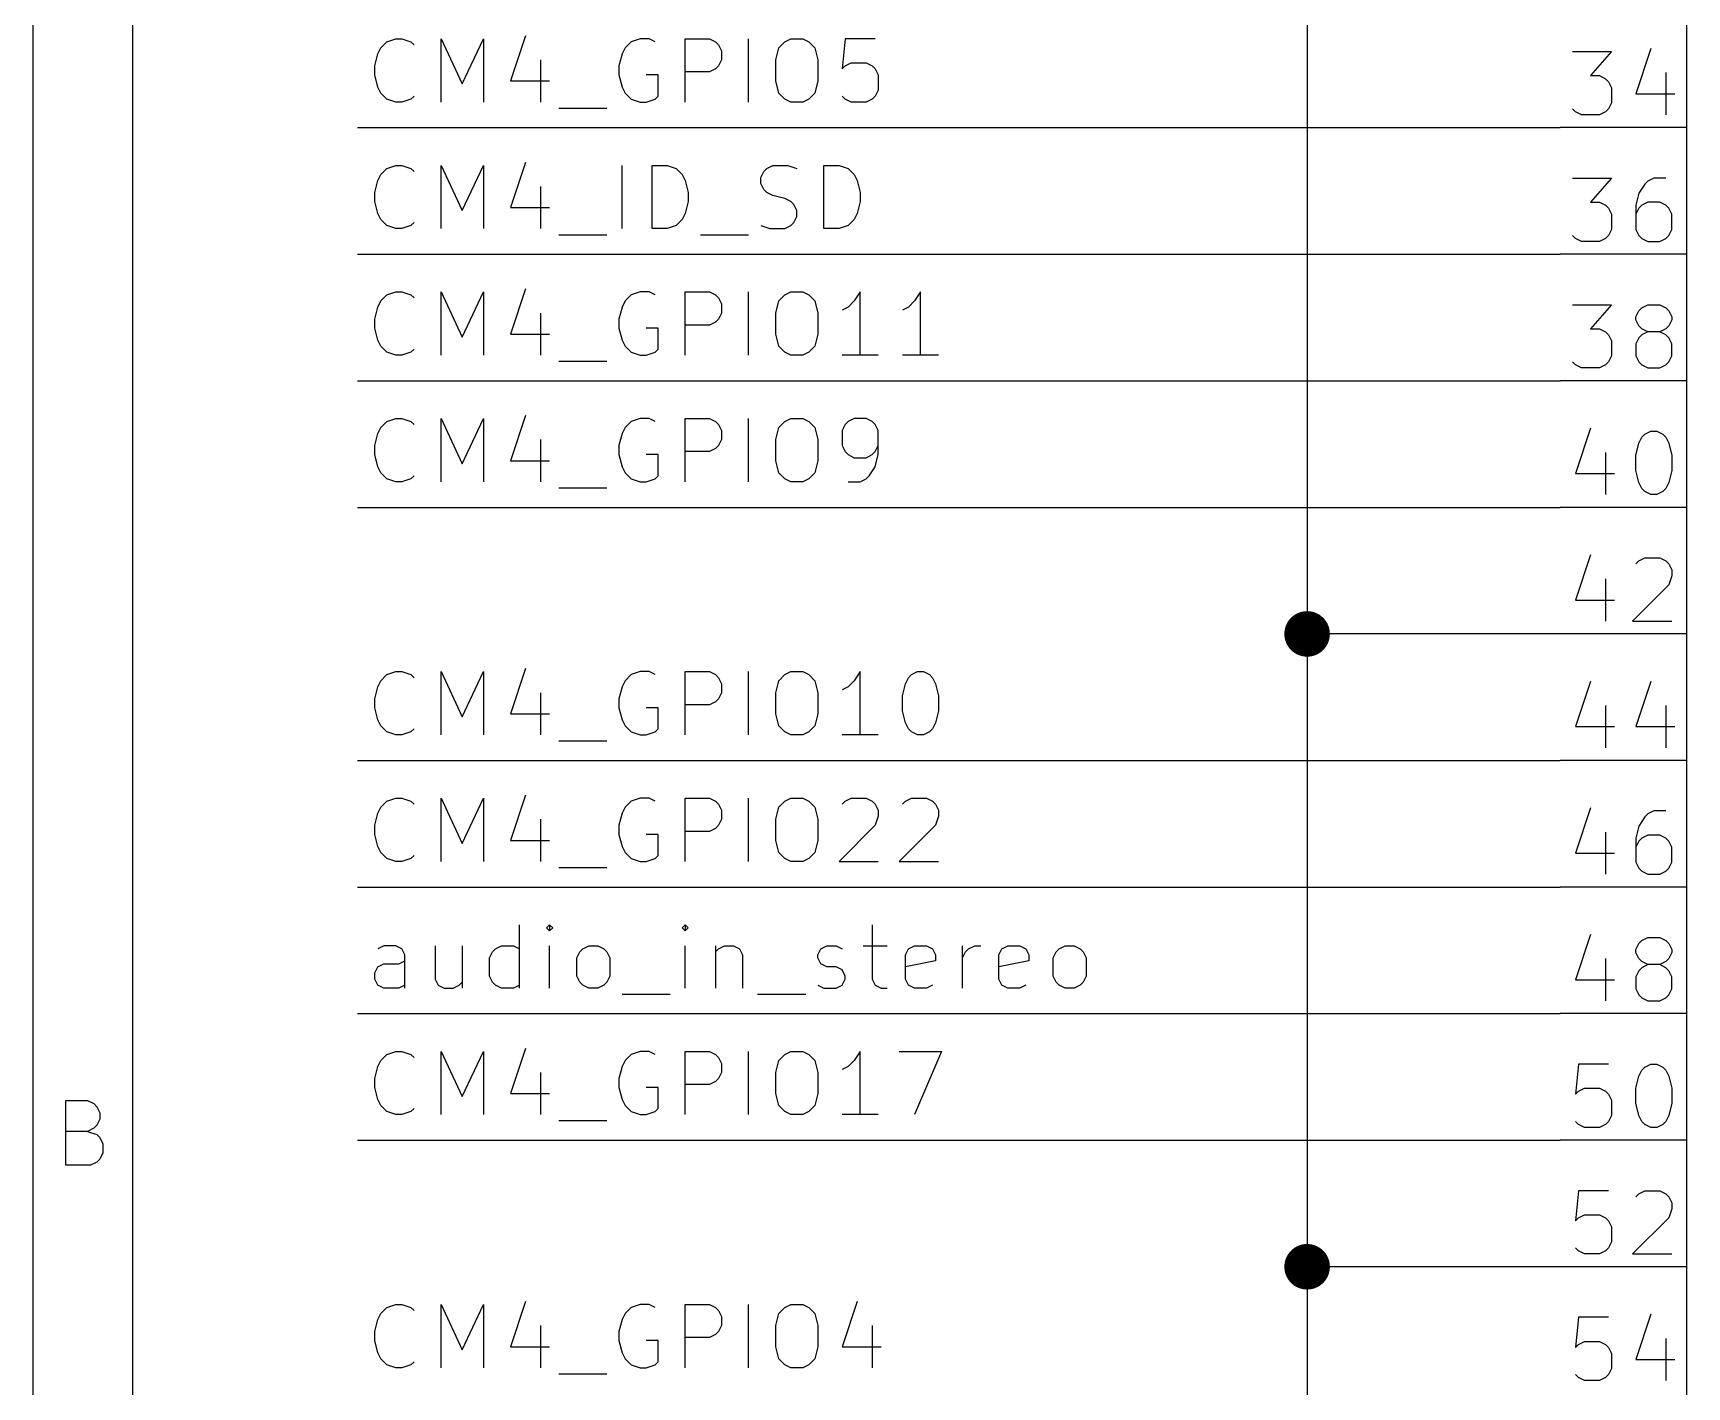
# Model space of a CAD drawing. Header units: millimetres. Extents: x 10 to 287, y -200 to -10.
# Drawn here: x 10 to 43.18, y -90.04 to -62.87 of the extents above; entities that cross this region are included whole.
import ezdxf

# ---------------------------------------------------------------- set-up
doc = ezdxf.new("R2010")
doc.units = ezdxf.units.MM
for name, color, linetype in [('LIGHTGREEN', 92, 'CONTINUOUS'), ('LIGHTRED', 12, 'CONTINUOUS'), ('RED', 14, 'CONTINUOUS'), ('REDSIX', 19, 'CONTINUOUS')]:
    doc.layers.add(name, color=color, linetype=linetype)

msp = doc.modelspace()

# ---------------------------------------------------------------- linework, layer by layer
at = {"layer": 'LIGHTGREEN', "linetype": 'CONTINUOUS'}
for p, q in [((35.56, -62.23), (35.56, -74.93)), ((16.51, -64.77), (40.64, -64.77)), ((16.51, -67.31), (40.64, -67.31)), ((16.51, -69.85), (40.64, -69.85)), ((16.51, -72.39), (40.64, -72.39)), ((35.56, -74.93), (35.56, -87.63)), ((40.64, -74.93), (35.56, -74.93)), ((16.51, -77.47), (40.64, -77.47)), ((16.51, -80.01), (40.64, -80.01)), ((16.51, -82.55), (40.64, -82.55)), ((16.51, -85.09), (40.64, -85.09)), ((40.64, -87.63), (35.56, -87.63)), ((35.56, -87.63), (35.56, -97.79))]:
    msp.add_line(p, q, dxfattribs=at)
at = {"layer": 'LIGHTGREEN', "const_width": 0.4572}
for points in [[(35.3314, -74.93, 1), (35.7886, -74.93, 1)], [(35.3314, -87.63, 1), (35.7886, -87.63, 1)]]:
    msp.add_lwpolyline(points, format="xyb", close=True, dxfattribs=at)
at = {"layer": 'LIGHTRED', "linetype": 'CONTINUOUS'}
for p, q in [((40.8819, -63.2429), (41.6681, -63.2429)), ((41.6681, -63.2429), (41.2447, -63.7267)), ((42.4542, -63.1825), (42.1519, -64.0896)), ((42.7566, -63.6663), (42.7566, -64.5129)), ((41.2447, -63.7267), (41.4262, -63.7267)), ((41.4262, -63.7267), (41.5471, -63.7872)), ((41.5471, -63.7872), (41.6076, -63.8477)), ((41.6076, -63.8477), (41.6681, -63.9686)), ((41.6681, -63.9686), (41.6681, -64.271)), ((41.6681, -64.271), (41.6076, -64.392)), ((42.1519, -64.0896), (42.938, -64.0896)), ((40.9424, -64.4525), (40.8819, -64.392)), ((41.0633, -64.5129), (40.9424, -64.4525)), ((41.4262, -64.5129), (41.0633, -64.5129)), ((41.5471, -64.4525), (41.4262, -64.5129)), ((41.6076, -64.392), (41.5471, -64.4525)), ((40.8819, -65.7829), (41.6681, -65.7829)), ((41.6681, -65.7829), (41.2447, -66.2667)), ((42.3333, -65.9039), (42.2123, -66.0853)), ((42.3938, -65.8434), (42.3333, -65.9039)), ((42.5147, -65.7829), (42.3938, -65.8434)), ((42.7566, -65.7829), (42.5147, -65.7829)), ((41.2447, -66.2667), (41.4262, -66.2667)), ((41.4262, -66.2667), (41.5471, -66.3272)), ((41.5471, -66.3272), (41.6076, -66.3877)), ((42.2123, -66.0853), (42.1519, -66.3272)), ((42.1519, -66.3272), (42.1519, -66.811)), ((42.2728, -66.3272), (42.2123, -66.3877)), ((42.3938, -66.2667), (42.2728, -66.3272)), ((42.6357, -66.2667), (42.3938, -66.2667)), ((42.7566, -66.3272), (42.6357, -66.2667)), ((42.8171, -66.3877), (42.7566, -66.3272)), ((41.6076, -66.3877), (41.6681, -66.5086)), ((41.6681, -66.5086), (41.6681, -66.811)), ((42.2123, -66.3877), (42.1519, -66.5086)), ((42.8776, -66.5086), (42.8171, -66.3877)), ((42.8776, -66.811), (42.8776, -66.5086)), ((40.9424, -66.9925), (40.8819, -66.932)), ((41.0633, -67.0529), (40.9424, -66.9925)), ((41.5471, -66.9925), (41.4262, -67.0529)), ((41.6076, -66.932), (41.5471, -66.9925)), ((41.6681, -66.811), (41.6076, -66.932)), ((42.1519, -66.811), (42.2123, -66.932)), ((42.2123, -66.932), (42.2728, -66.9925)), ((42.2728, -66.9925), (42.3938, -67.0529)), ((42.6357, -67.0529), (42.7566, -66.9925)), ((42.7566, -66.9925), (42.8171, -66.932)), ((42.8171, -66.932), (42.8776, -66.811)), ((41.4262, -67.0529), (41.0633, -67.0529)), ((42.3938, -67.0529), (42.6357, -67.0529)), ((40.8819, -68.3229), (41.6681, -68.3229)), ((41.6681, -68.3229), (41.2447, -68.8067)), ((42.2728, -68.3834), (42.3938, -68.3229)), ((42.3938, -68.3229), (42.6357, -68.3229)), ((42.6357, -68.3229), (42.7566, -68.3834)), ((42.1519, -68.5648), (42.2123, -68.4439)), ((42.1519, -68.6253), (42.1519, -68.5648)), ((42.2123, -68.7463), (42.1519, -68.6253)), ((42.2123, -68.4439), (42.2728, -68.3834)), ((42.7566, -68.3834), (42.8171, -68.4439)), ((42.8171, -68.4439), (42.8776, -68.5648)), ((42.8776, -68.6253), (42.8171, -68.7463)), ((42.8776, -68.5648), (42.8776, -68.6253)), ((41.2447, -68.8067), (41.4262, -68.8067)), ((41.4262, -68.8067), (41.5471, -68.8672)), ((41.5471, -68.8672), (41.6076, -68.9277)), ((41.6076, -68.9277), (41.6681, -69.0486)), ((42.2123, -68.9882), (42.1519, -69.1091)), ((42.2728, -68.8067), (42.2123, -68.7463)), ((42.2728, -68.9277), (42.2123, -68.9882)), ((42.3938, -68.8672), (42.2728, -68.8067)), ((42.3938, -68.8672), (42.2728, -68.9277)), ((42.6357, -68.8672), (42.3938, -68.8672)), ((42.7566, -68.8067), (42.6357, -68.8672)), ((42.7566, -68.9277), (42.6357, -68.8672)), ((42.8171, -68.7463), (42.7566, -68.8067)), ((42.8171, -68.9882), (42.7566, -68.9277)), ((42.8776, -69.1091), (42.8171, -68.9882)), ((41.6681, -69.0486), (41.6681, -69.351)), ((42.1519, -69.1091), (42.1519, -69.351)), ((42.8776, -69.351), (42.8776, -69.1091)), ((40.9424, -69.5325), (40.8819, -69.472)), ((41.0633, -69.5929), (40.9424, -69.5325)), ((41.4262, -69.5929), (41.0633, -69.5929)), ((41.5471, -69.5325), (41.4262, -69.5929)), ((41.6076, -69.472), (41.5471, -69.5325)), ((41.6681, -69.351), (41.6076, -69.472)), ((42.1519, -69.351), (42.2123, -69.472)), ((42.2123, -69.472), (42.2728, -69.5325)), ((42.2728, -69.5325), (42.3938, -69.5929)), ((42.3938, -69.5929), (42.6357, -69.5929)), ((42.6357, -69.5929), (42.7566, -69.5325)), ((42.7566, -69.5325), (42.8171, -69.472)), ((42.8171, -69.472), (42.8776, -69.351)), ((41.2447, -70.8025), (40.9424, -71.7096)), ((42.2123, -71.1048), (42.2728, -70.9839)), ((42.2728, -70.9839), (42.3333, -70.9234)), ((42.3333, -70.9234), (42.4542, -70.8629)), ((42.4542, -70.8629), (42.5752, -70.8629)), ((42.5752, -70.8629), (42.6961, -70.9234)), ((42.6961, -70.9234), (42.7566, -70.9839)), ((42.7566, -70.9839), (42.8171, -71.1048)), ((41.5471, -71.2863), (41.5471, -72.1329)), ((42.1519, -71.3467), (42.2123, -71.1048)), ((42.8171, -71.1048), (42.8776, -71.3467)), ((42.1519, -71.6491), (42.1519, -71.3467)), ((42.2123, -71.891), (42.1519, -71.6491)), ((42.8776, -71.6491), (42.8171, -71.891)), ((42.8776, -71.3467), (42.8776, -71.6491)), ((40.9424, -71.7096), (41.7285, -71.7096)), ((42.2728, -72.012), (42.2123, -71.891)), ((42.8171, -71.891), (42.7566, -72.012)), ((42.3333, -72.0725), (42.2728, -72.012)), ((42.4542, -72.1329), (42.3333, -72.0725)), ((42.5752, -72.1329), (42.4542, -72.1329)), ((42.6961, -72.0725), (42.5752, -72.1329)), ((42.7566, -72.012), (42.6961, -72.0725)), ((41.2447, -73.3425), (40.9424, -74.2496)), ((42.1519, -73.5239), (42.2123, -73.4634)), ((42.2123, -73.4634), (42.3333, -73.4029)), ((42.3333, -73.4029), (42.6357, -73.4029)), ((42.6357, -73.4029), (42.7566, -73.4634)), ((42.7566, -73.4634), (42.8171, -73.5239)), ((42.8171, -73.5239), (42.8776, -73.6448)), ((42.8776, -73.6448), (42.8776, -73.7658)), ((41.5471, -73.8263), (41.5471, -74.6729)), ((42.8171, -73.9472), (42.0914, -74.6729)), ((42.8776, -73.7658), (42.8171, -73.9472)), ((40.9424, -74.2496), (41.7285, -74.2496)), ((42.0914, -74.6729), (42.8776, -74.6729)), ((41.2447, -75.8825), (40.9424, -76.7896)), ((42.4542, -75.8825), (42.1519, -76.7896)), ((41.5471, -76.3663), (41.5471, -77.2129)), ((42.7566, -76.3663), (42.7566, -77.2129)), ((40.9424, -76.7896), (41.7285, -76.7896)), ((42.1519, -76.7896), (42.938, -76.7896)), ((41.2447, -78.4225), (40.9424, -79.3296)), ((42.3333, -78.6039), (42.2123, -78.7853)), ((42.3938, -78.5434), (42.3333, -78.6039)), ((42.5147, -78.4829), (42.3938, -78.5434)), ((42.7566, -78.4829), (42.5147, -78.4829)), ((41.5471, -78.9063), (41.5471, -79.7529)), ((42.2123, -78.7853), (42.1519, -79.0272)), ((42.3938, -78.9667), (42.2728, -79.0272)), ((42.6357, -78.9667), (42.3938, -78.9667)), ((42.7566, -79.0272), (42.6357, -78.9667)), ((42.1519, -79.0272), (42.1519, -79.511)), ((42.2123, -79.0877), (42.1519, -79.2086)), ((42.2728, -79.0272), (42.2123, -79.0877)), ((42.8171, -79.0877), (42.7566, -79.0272)), ((42.8776, -79.2086), (42.8171, -79.0877)), ((42.8776, -79.511), (42.8776, -79.2086)), ((40.9424, -79.3296), (41.7285, -79.3296)), ((42.1519, -79.511), (42.2123, -79.632)), ((42.8171, -79.632), (42.8776, -79.511)), ((42.2123, -79.632), (42.2728, -79.6925)), ((42.2728, -79.6925), (42.3938, -79.7529)), ((42.3938, -79.7529), (42.6357, -79.7529)), ((42.6357, -79.7529), (42.7566, -79.6925)), ((42.7566, -79.6925), (42.8171, -79.632)), ((41.2447, -80.9625), (40.9424, -81.8696)), ((42.1519, -81.2648), (42.2123, -81.1439)), ((42.1519, -81.3253), (42.1519, -81.2648)), ((42.2123, -81.1439), (42.2728, -81.0834)), ((42.2728, -81.0834), (42.3938, -81.0229)), ((42.3938, -81.0229), (42.6357, -81.0229)), ((42.6357, -81.0229), (42.7566, -81.0834)), ((42.7566, -81.0834), (42.8171, -81.1439)), ((42.8171, -81.1439), (42.8776, -81.2648)), ((42.8776, -81.2648), (42.8776, -81.3253)), ((41.5471, -81.4463), (41.5471, -82.2929)), ((42.2123, -81.4463), (42.1519, -81.3253)), ((42.2728, -81.5067), (42.2123, -81.4463)), ((42.3938, -81.5672), (42.2728, -81.5067)), ((42.3938, -81.5672), (42.2728, -81.6277)), ((42.6357, -81.5672), (42.3938, -81.5672)), ((42.7566, -81.5067), (42.6357, -81.5672)), ((42.7566, -81.6277), (42.6357, -81.5672)), ((42.8171, -81.4463), (42.7566, -81.5067)), ((42.8776, -81.3253), (42.8171, -81.4463)), ((40.9424, -81.8696), (41.7285, -81.8696)), ((42.2123, -81.6882), (42.1519, -81.8091)), ((42.1519, -81.8091), (42.1519, -82.051)), ((42.2728, -81.6277), (42.2123, -81.6882)), ((42.8171, -81.6882), (42.7566, -81.6277)), ((42.8776, -81.8091), (42.8171, -81.6882)), ((42.8776, -82.051), (42.8776, -81.8091)), ((42.1519, -82.051), (42.2123, -82.172)), ((42.2123, -82.172), (42.2728, -82.2325)), ((42.2728, -82.2325), (42.3938, -82.2929)), ((42.6357, -82.2929), (42.7566, -82.2325)), ((42.7566, -82.2325), (42.8171, -82.172)), ((42.8171, -82.172), (42.8776, -82.051)), ((42.3938, -82.2929), (42.6357, -82.2929)), ((41.0028, -83.5629), (40.9424, -84.1677)), ((41.6076, -83.5629), (41.0028, -83.5629)), ((42.3333, -83.6234), (42.4542, -83.5629)), ((42.4542, -83.5629), (42.5752, -83.5629)), ((42.5752, -83.5629), (42.6961, -83.6234)), ((42.1519, -84.0467), (42.2123, -83.8048)), ((42.2123, -83.8048), (42.2728, -83.6839)), ((42.2728, -83.6839), (42.3333, -83.6234)), ((42.6961, -83.6234), (42.7566, -83.6839)), ((42.7566, -83.6839), (42.8171, -83.8048)), ((42.8171, -83.8048), (42.8776, -84.0467)), ((40.9424, -84.1677), (41.0028, -84.1072)), ((41.0028, -84.1072), (41.1238, -84.0467)), ((41.1238, -84.0467), (41.4262, -84.0467)), ((41.4262, -84.0467), (41.5471, -84.1072)), ((41.5471, -84.1072), (41.6076, -84.1677)), ((41.6076, -84.1677), (41.6681, -84.2886)), ((42.1519, -84.3491), (42.1519, -84.0467)), ((42.8776, -84.0467), (42.8776, -84.3491)), ((41.6681, -84.591), (41.6076, -84.712)), ((41.6681, -84.2886), (41.6681, -84.591)), ((42.2123, -84.591), (42.1519, -84.3491)), ((42.2728, -84.712), (42.2123, -84.591)), ((42.8171, -84.591), (42.7566, -84.712)), ((42.8776, -84.3491), (42.8171, -84.591)), ((41.0028, -84.7725), (40.9424, -84.712)), ((41.1238, -84.8329), (41.0028, -84.7725)), ((41.4262, -84.8329), (41.1238, -84.8329)), ((41.5471, -84.7725), (41.4262, -84.8329)), ((41.6076, -84.712), (41.5471, -84.7725)), ((42.3333, -84.7725), (42.2728, -84.712)), ((42.4542, -84.8329), (42.3333, -84.7725)), ((42.5752, -84.8329), (42.4542, -84.8329)), ((42.6961, -84.7725), (42.5752, -84.8329)), ((42.7566, -84.712), (42.6961, -84.7725)), ((41.0028, -86.1029), (40.9424, -86.7077)), ((41.6076, -86.1029), (41.0028, -86.1029)), ((42.1519, -86.2239), (42.2123, -86.1634)), ((42.2123, -86.1634), (42.3333, -86.1029)), ((42.3333, -86.1029), (42.6357, -86.1029)), ((42.6357, -86.1029), (42.7566, -86.1634)), ((42.7566, -86.1634), (42.8171, -86.2239)), ((42.8171, -86.2239), (42.8776, -86.3448)), ((41.0028, -86.6472), (41.1238, -86.5867)), ((41.1238, -86.5867), (41.4262, -86.5867)), ((41.4262, -86.5867), (41.5471, -86.6472)), ((42.8776, -86.4658), (42.8171, -86.6472)), ((42.8776, -86.3448), (42.8776, -86.4658)), ((40.9424, -86.7077), (41.0028, -86.6472)), ((41.5471, -86.6472), (41.6076, -86.7077)), ((41.6076, -86.7077), (41.6681, -86.8286)), ((41.6681, -86.8286), (41.6681, -87.131)), ((42.8171, -86.6472), (42.0914, -87.3729)), ((41.0028, -87.3125), (40.9424, -87.252)), ((41.6076, -87.252), (41.5471, -87.3125)), ((41.6681, -87.131), (41.6076, -87.252)), ((41.1238, -87.3729), (41.0028, -87.3125)), ((41.4262, -87.3729), (41.1238, -87.3729)), ((41.5471, -87.3125), (41.4262, -87.3729)), ((42.0914, -87.3729), (42.8776, -87.3729)), ((42.4542, -88.5825), (42.1519, -89.4896)), ((41.0028, -88.6429), (40.9424, -89.2477)), ((41.6076, -88.6429), (41.0028, -88.6429)), ((40.9424, -89.2477), (41.0028, -89.1872)), ((41.0028, -89.1872), (41.1238, -89.1267)), ((41.1238, -89.1267), (41.4262, -89.1267)), ((41.4262, -89.1267), (41.5471, -89.1872)), ((41.5471, -89.1872), (41.6076, -89.2477)), ((41.6076, -89.2477), (41.6681, -89.3686)), ((42.7566, -89.0663), (42.7566, -89.9129)), ((41.6681, -89.3686), (41.6681, -89.671)), ((42.1519, -89.4896), (42.938, -89.4896)), ((41.0028, -89.8525), (40.9424, -89.792)), ((41.1238, -89.9129), (41.0028, -89.8525)), ((41.4262, -89.9129), (41.1238, -89.9129)), ((41.5471, -89.8525), (41.4262, -89.9129)), ((41.6076, -89.792), (41.5471, -89.8525)), ((41.6681, -89.671), (41.6076, -89.792))]:
    msp.add_line(p, q, dxfattribs=at)
at = {"layer": 'RED', "linetype": 'CONTINUOUS'}
for p, q in [((10, -200.0072), (10, -10)), ((12, -198.0072), (12, -12)), ((43.18, -151.13), (43.18, -21.59)), ((43.18, -64.77), (40.64, -64.77)), ((43.18, -67.31), (40.64, -67.31)), ((43.18, -69.85), (40.64, -69.85)), ((43.18, -72.39), (40.64, -72.39)), ((43.18, -74.93), (40.64, -74.93)), ((43.18, -77.47), (40.64, -77.47)), ((43.18, -80.01), (40.64, -80.01)), ((43.18, -82.55), (40.64, -82.55)), ((10.6595, -85.5937), (10.6595, -84.2937)), ((10.6595, -84.2937), (11.0928, -84.2937)), ((11.0928, -84.2937), (11.2166, -84.3556)), ((11.2166, -84.3556), (11.2785, -84.4175)), ((11.2785, -84.4175), (11.3404, -84.5413)), ((11.3404, -84.5413), (11.3404, -84.6651)), ((11.0928, -84.9127), (10.6595, -84.9127)), ((11.2166, -84.8508), (11.0928, -84.9127)), ((11.0928, -84.9127), (11.2785, -84.9746)), ((11.2785, -84.7889), (11.2166, -84.8508)), ((11.3404, -84.6651), (11.2785, -84.7889)), ((11.2785, -84.9746), (11.3404, -85.0365)), ((11.3404, -85.0365), (11.4023, -85.1603)), ((11.4023, -85.1603), (11.4023, -85.346)), ((43.18, -85.09), (40.64, -85.09)), ((11.1547, -85.5937), (10.6595, -85.5937)), ((11.2785, -85.5318), (11.1547, -85.5937)), ((11.3404, -85.4698), (11.2785, -85.5318)), ((11.4023, -85.346), (11.3404, -85.4698)), ((43.18, -87.63), (40.64, -87.63))]:
    msp.add_line(p, q, dxfattribs=at)
at = {"layer": 'REDSIX', "linetype": 'CONTINUOUS'}
for p, q in [((17.0982, -63.0474), (17.2796, -62.9869)), ((17.2796, -62.9869), (17.4005, -62.9869)), ((17.4005, -62.9869), (17.582, -63.0474)), ((18.1867, -64.2569), (18.1867, -62.9869)), ((18.1867, -62.9869), (18.6101, -63.8941)), ((18.6101, -63.8941), (19.0334, -62.9869)), ((19.0334, -62.9869), (19.0334, -64.2569)), ((19.88, -62.9265), (19.5777, -63.8336)), ((22.1781, -62.9869), (21.9967, -63.0474)), ((22.3595, -62.9869), (22.1781, -62.9869)), ((22.4805, -63.0474), (22.3595, -62.9869)), ((23.0852, -64.2569), (23.0852, -62.9869)), ((23.0852, -62.9869), (23.569, -62.9869)), ((23.569, -62.9869), (23.69, -63.0474)), ((24.3552, -64.2569), (24.3552, -62.9869)), ((25.081, -63.0474), (25.2019, -62.9869)), ((25.2019, -62.9869), (25.4438, -62.9869)), ((25.4438, -62.9869), (25.5648, -63.0474)), ((26.2905, -62.9869), (26.2301, -63.5917)), ((26.8953, -62.9869), (26.2905, -62.9869)), ((16.8563, -63.5312), (16.9167, -63.2893)), ((16.9167, -63.2893), (16.9772, -63.1684)), ((16.9772, -63.1684), (17.0982, -63.0474)), ((17.582, -63.0474), (17.6424, -63.1079)), ((21.8152, -63.2893), (21.7548, -63.5312)), ((21.8757, -63.1684), (21.8152, -63.2893)), ((21.9967, -63.0474), (21.8757, -63.1684)), ((23.69, -63.0474), (23.7505, -63.1079)), ((23.7505, -63.1079), (23.8109, -63.2288)), ((23.8109, -63.2288), (23.8109, -63.4103)), ((24.8996, -63.4103), (24.96, -63.1684)), ((24.96, -63.1684), (25.081, -63.0474)), ((25.5648, -63.0474), (25.6857, -63.1684)), ((25.6857, -63.1684), (25.7462, -63.4103)), ((16.8563, -63.7126), (16.8563, -63.5312)), ((20.1824, -63.4103), (20.1824, -64.2569)), ((21.7548, -63.5312), (21.7548, -63.7126)), ((23.569, -63.6522), (23.0852, -63.6522)), ((23.69, -63.5917), (23.569, -63.6522)), ((23.7505, -63.5312), (23.69, -63.5917)), ((23.8109, -63.4103), (23.7505, -63.5312)), ((24.8996, -63.8336), (24.8996, -63.4103)), ((25.7462, -63.4103), (25.7462, -63.8336)), ((26.2301, -63.5917), (26.2905, -63.5312)), ((26.2905, -63.5312), (26.4115, -63.4707)), ((26.4115, -63.4707), (26.7139, -63.4707)), ((26.7139, -63.4707), (26.8348, -63.5312)), ((26.8348, -63.5312), (26.8953, -63.5917)), ((26.8953, -63.5917), (26.9558, -63.7126)), ((16.9167, -63.9545), (16.8563, -63.7126)), ((16.9772, -64.0755), (16.9167, -63.9545)), ((19.5777, -63.8336), (20.3638, -63.8336)), ((21.7548, -63.7126), (21.8152, -63.9545)), ((21.8152, -63.9545), (21.8757, -64.0755)), ((22.5409, -63.7126), (22.299, -63.7126)), ((22.5409, -64.136), (22.5409, -63.7126)), ((24.96, -64.0755), (24.8996, -63.8336)), ((25.7462, -63.8336), (25.6857, -64.0755)), ((26.9558, -64.015), (26.8953, -64.136)), ((26.9558, -63.7126), (26.9558, -64.015)), ((17.0982, -64.1965), (16.9772, -64.0755)), ((17.2796, -64.2569), (17.0982, -64.1965)), ((17.4005, -64.2569), (17.2796, -64.2569)), ((17.582, -64.1965), (17.4005, -64.2569)), ((17.6424, -64.136), (17.582, -64.1965)), ((21.8757, -64.0755), (21.9967, -64.1965)), ((21.9967, -64.1965), (22.1781, -64.2569)), ((22.1781, -64.2569), (22.299, -64.2569)), ((22.299, -64.2569), (22.4805, -64.1965)), ((22.4805, -64.1965), (22.5409, -64.136)), ((25.081, -64.1965), (24.96, -64.0755)), ((25.2019, -64.2569), (25.081, -64.1965)), ((25.4438, -64.2569), (25.2019, -64.2569)), ((25.5648, -64.1965), (25.4438, -64.2569)), ((25.6857, -64.0755), (25.5648, -64.1965)), ((26.2905, -64.1965), (26.2301, -64.136)), ((26.4115, -64.2569), (26.2905, -64.1965)), ((26.7139, -64.2569), (26.4115, -64.2569)), ((26.8348, -64.1965), (26.7139, -64.2569)), ((26.8953, -64.136), (26.8348, -64.1965)), ((20.5453, -64.3779), (21.5129, -64.3779)), ((16.9772, -65.7084), (17.0982, -65.5874)), ((17.0982, -65.5874), (17.2796, -65.5269)), ((17.2796, -65.5269), (17.4005, -65.5269)), ((17.4005, -65.5269), (17.582, -65.5874)), ((17.582, -65.5874), (17.6424, -65.6479)), ((18.1867, -66.7969), (18.1867, -65.5269)), ((18.1867, -65.5269), (18.6101, -66.4341)), ((18.6101, -66.4341), (19.0334, -65.5269)), ((19.0334, -65.5269), (19.0334, -66.7969)), ((19.88, -65.4665), (19.5777, -66.3736)), ((21.8152, -66.7969), (21.8152, -65.5269)), ((22.42, -66.7969), (22.42, -65.5269)), ((22.42, -65.5269), (22.7224, -65.5269)), ((22.7224, -65.5269), (22.9038, -65.5874)), ((22.9038, -65.5874), (23.0248, -65.7084)), ((24.5972, -65.7688), (24.6576, -65.6479)), ((24.6576, -65.6479), (24.7181, -65.5874)), ((24.7181, -65.5874), (24.8391, -65.5269)), ((24.8391, -65.5269), (25.1414, -65.5269)), ((25.1414, -65.5269), (25.3229, -65.5874)), ((25.8671, -66.7969), (25.8671, -65.5269)), ((25.8671, -65.5269), (26.1695, -65.5269)), ((26.1695, -65.5269), (26.3509, -65.5874)), ((26.3509, -65.5874), (26.4719, -65.7084)), ((16.8563, -66.0712), (16.9167, -65.8293)), ((16.9167, -65.8293), (16.9772, -65.7084)), ((20.1824, -65.9503), (20.1824, -66.7969)), ((23.0248, -65.7084), (23.0853, -65.8293)), ((23.0853, -65.8293), (23.1457, -66.0712)), ((24.5972, -65.8898), (24.5972, -65.7688)), ((24.6576, -66.0107), (24.5972, -65.8898)), ((24.7181, -66.0712), (24.6576, -66.0107)), ((26.4719, -65.7084), (26.5324, -65.8293)), ((26.5324, -65.8293), (26.5928, -66.0712)), ((16.8563, -66.2526), (16.8563, -66.0712)), ((16.9167, -66.4945), (16.8563, -66.2526)), ((23.1457, -66.2526), (23.0853, -66.4945)), ((23.1457, -66.0712), (23.1457, -66.2526)), ((24.8391, -66.1317), (24.7181, -66.0712)), ((25.081, -66.1922), (24.8391, -66.1317)), ((25.2019, -66.2526), (25.081, -66.1922)), ((25.2624, -66.3131), (25.2019, -66.2526)), ((25.3229, -66.4341), (25.2624, -66.3131)), ((26.5928, -66.2526), (26.5324, -66.4945)), ((26.5928, -66.0712), (26.5928, -66.2526)), ((16.9772, -66.6155), (16.9167, -66.4945)), ((17.0982, -66.7365), (16.9772, -66.6155)), ((17.6424, -66.676), (17.582, -66.7365)), ((19.5777, -66.3736), (20.3638, -66.3736)), ((23.0248, -66.6155), (22.9038, -66.7365)), ((23.0853, -66.4945), (23.0248, -66.6155)), ((25.2019, -66.7365), (25.2624, -66.676)), ((25.2624, -66.676), (25.3229, -66.555)), ((25.3229, -66.555), (25.3229, -66.4341)), ((26.4719, -66.6155), (26.3509, -66.7365)), ((26.5324, -66.4945), (26.4719, -66.6155)), ((17.2796, -66.7969), (17.0982, -66.7365)), ((17.4005, -66.7969), (17.2796, -66.7969)), ((17.582, -66.7365), (17.4005, -66.7969)), ((20.5453, -66.9179), (21.5129, -66.9179)), ((22.7224, -66.7969), (22.42, -66.7969)), ((22.9038, -66.7365), (22.7224, -66.7969)), ((23.3877, -66.9179), (24.3553, -66.9179)), ((24.5972, -66.7365), (24.7786, -66.7969)), ((24.7786, -66.7969), (25.081, -66.7969)), ((25.081, -66.7969), (25.2019, -66.7365)), ((26.1695, -66.7969), (25.8671, -66.7969)), ((26.3509, -66.7365), (26.1695, -66.7969)), ((19.88, -68.0065), (19.5777, -68.9136)), ((16.9167, -68.3693), (16.9772, -68.2484)), ((16.9772, -68.2484), (17.0982, -68.1274)), ((17.0982, -68.1274), (17.2796, -68.0669)), ((17.2796, -68.0669), (17.4005, -68.0669)), ((17.4005, -68.0669), (17.582, -68.1274)), ((17.582, -68.1274), (17.6424, -68.1879)), ((18.1867, -69.3369), (18.1867, -68.0669)), ((18.1867, -68.0669), (18.6101, -68.9741)), ((18.6101, -68.9741), (19.0334, -68.0669)), ((19.0334, -68.0669), (19.0334, -69.3369)), ((21.8757, -68.2484), (21.8152, -68.3693)), ((21.9967, -68.1274), (21.8757, -68.2484)), ((22.1781, -68.0669), (21.9967, -68.1274)), ((22.3595, -68.0669), (22.1781, -68.0669)), ((22.4805, -68.1274), (22.3595, -68.0669)), ((23.0852, -69.3369), (23.0852, -68.0669)), ((23.0852, -68.0669), (23.569, -68.0669)), ((23.569, -68.0669), (23.69, -68.1274)), ((23.69, -68.1274), (23.7505, -68.1879)), ((23.7505, -68.1879), (23.8109, -68.3088)), ((23.8109, -68.3088), (23.8109, -68.4903)), ((24.3552, -69.3369), (24.3552, -68.0669)), ((24.8996, -68.4903), (24.96, -68.2484)), ((24.96, -68.2484), (25.081, -68.1274)), ((25.081, -68.1274), (25.2019, -68.0669)), ((25.2019, -68.0669), (25.4438, -68.0669)), ((25.4438, -68.0669), (25.5648, -68.1274)), ((25.5648, -68.1274), (25.6857, -68.2484)), ((25.6857, -68.2484), (25.7462, -68.4903)), ((26.472, -68.2484), (26.351, -68.3693)), ((26.5929, -68.0669), (26.472, -68.2484)), ((26.5929, -69.3369), (26.5929, -68.0669)), ((27.6815, -68.2484), (27.5605, -68.3693)), ((27.8024, -68.0669), (27.6815, -68.2484)), ((27.8024, -69.3369), (27.8024, -68.0669)), ((16.8563, -68.6112), (16.9167, -68.3693)), ((16.8563, -68.7926), (16.8563, -68.6112)), ((20.1824, -68.4903), (20.1824, -69.3369)), ((21.8152, -68.3693), (21.7548, -68.6112)), ((21.7548, -68.6112), (21.7548, -68.7926)), ((23.69, -68.6717), (23.569, -68.7322)), ((23.7505, -68.6112), (23.69, -68.6717)), ((23.8109, -68.4903), (23.7505, -68.6112)), ((24.8996, -68.9136), (24.8996, -68.4903)), ((25.7462, -68.4903), (25.7462, -68.9136)), ((26.351, -68.3693), (26.2301, -68.4298)), ((27.5605, -68.3693), (27.4396, -68.4298)), ((16.9167, -69.0345), (16.8563, -68.7926)), ((19.5777, -68.9136), (20.3638, -68.9136)), ((21.7548, -68.7926), (21.8152, -69.0345)), ((22.5409, -68.7926), (22.299, -68.7926)), ((22.5409, -69.216), (22.5409, -68.7926)), ((23.569, -68.7322), (23.0852, -68.7322)), ((24.96, -69.1555), (24.8996, -68.9136)), ((25.7462, -68.9136), (25.6857, -69.1555)), ((16.9772, -69.1555), (16.9167, -69.0345)), ((17.0982, -69.2765), (16.9772, -69.1555)), ((17.2796, -69.3369), (17.0982, -69.2765)), ((17.4005, -69.3369), (17.2796, -69.3369)), ((17.582, -69.2765), (17.4005, -69.3369)), ((17.6424, -69.216), (17.582, -69.2765)), ((21.8152, -69.0345), (21.8757, -69.1555)), ((21.8757, -69.1555), (21.9967, -69.2765)), ((21.9967, -69.2765), (22.1781, -69.3369)), ((22.1781, -69.3369), (22.299, -69.3369)), ((22.299, -69.3369), (22.4805, -69.2765)), ((22.4805, -69.2765), (22.5409, -69.216)), ((25.081, -69.2765), (24.96, -69.1555)), ((25.2019, -69.3369), (25.081, -69.2765)), ((25.4438, -69.3369), (25.2019, -69.3369)), ((25.5648, -69.2765), (25.4438, -69.3369)), ((25.6857, -69.1555), (25.5648, -69.2765)), ((26.9558, -69.3369), (26.2301, -69.3369)), ((28.1653, -69.3369), (27.4396, -69.3369)), ((20.5453, -69.4579), (21.5129, -69.4579)), ((16.9772, -70.7884), (17.0982, -70.6674)), ((17.0982, -70.6674), (17.2796, -70.6069)), ((17.2796, -70.6069), (17.4005, -70.6069)), ((17.4005, -70.6069), (17.582, -70.6674)), ((17.582, -70.6674), (17.6424, -70.7279)), ((18.1867, -71.8769), (18.1867, -70.6069)), ((18.1867, -70.6069), (18.6101, -71.5141)), ((18.6101, -71.5141), (19.0334, -70.6069)), ((19.0334, -70.6069), (19.0334, -71.8769)), ((19.88, -70.5465), (19.5777, -71.4536)), ((21.9967, -70.6674), (21.8757, -70.7884)), ((22.1781, -70.6069), (21.9967, -70.6674)), ((22.3595, -70.6069), (22.1781, -70.6069)), ((22.4805, -70.6674), (22.3595, -70.6069)), ((23.0852, -71.8769), (23.0852, -70.6069)), ((23.0852, -70.6069), (23.569, -70.6069)), ((23.569, -70.6069), (23.69, -70.6674)), ((23.69, -70.6674), (23.7505, -70.7279)), ((24.3552, -71.8769), (24.3552, -70.6069)), ((24.96, -70.7884), (25.081, -70.6674)), ((25.081, -70.6674), (25.2019, -70.6069)), ((25.2019, -70.6069), (25.4438, -70.6069)), ((25.4438, -70.6069), (25.5648, -70.6674)), ((25.5648, -70.6674), (25.6857, -70.7884)), ((26.351, -70.6674), (26.2905, -70.7279)), ((26.472, -70.6069), (26.351, -70.6674)), ((26.7139, -70.6069), (26.472, -70.6069)), ((26.8348, -70.6674), (26.7139, -70.6069)), ((26.8953, -70.7279), (26.8348, -70.6674)), ((16.8563, -71.1512), (16.9167, -70.9093)), ((16.9167, -70.9093), (16.9772, -70.7884)), ((21.8152, -70.9093), (21.7548, -71.1512)), ((21.8757, -70.7884), (21.8152, -70.9093)), ((23.7505, -70.7279), (23.8109, -70.8488)), ((23.8109, -70.8488), (23.8109, -71.0303)), ((24.8996, -71.0303), (24.96, -70.7884)), ((25.6857, -70.7884), (25.7462, -71.0303)), ((26.2905, -70.7279), (26.2301, -70.8488)), ((26.2301, -70.8488), (26.2301, -71.1512)), ((26.9558, -70.8488), (26.8953, -70.7279)), ((26.9558, -71.3326), (26.9558, -70.8488)), ((16.8563, -71.3326), (16.8563, -71.1512)), ((16.9167, -71.5745), (16.8563, -71.3326)), ((20.1824, -71.0303), (20.1824, -71.8769)), ((21.7548, -71.1512), (21.7548, -71.3326)), ((21.7548, -71.3326), (21.8152, -71.5745)), ((22.5409, -71.3326), (22.299, -71.3326)), ((22.5409, -71.756), (22.5409, -71.3326)), ((23.569, -71.2722), (23.0852, -71.2722)), ((23.69, -71.2117), (23.569, -71.2722)), ((23.7505, -71.1512), (23.69, -71.2117)), ((23.8109, -71.0303), (23.7505, -71.1512)), ((24.8996, -71.4536), (24.8996, -71.0303)), ((25.7462, -71.0303), (25.7462, -71.4536)), ((26.2301, -71.1512), (26.2905, -71.2722)), ((26.2905, -71.2722), (26.351, -71.3326)), ((26.351, -71.3326), (26.472, -71.3931)), ((26.7139, -71.3931), (26.8348, -71.3326)), ((26.8348, -71.3326), (26.8953, -71.2722)), ((26.8953, -71.2722), (26.9558, -71.1512)), ((26.8953, -71.5745), (26.9558, -71.3326)), ((16.9772, -71.6955), (16.9167, -71.5745)), ((19.5777, -71.4536), (20.3638, -71.4536)), ((21.8152, -71.5745), (21.8757, -71.6955)), ((24.96, -71.6955), (24.8996, -71.4536)), ((25.7462, -71.4536), (25.6857, -71.6955)), ((26.472, -71.3931), (26.7139, -71.3931)), ((26.7743, -71.756), (26.8953, -71.5745)), ((17.0982, -71.8165), (16.9772, -71.6955)), ((17.2796, -71.8769), (17.0982, -71.8165)), ((17.4005, -71.8769), (17.2796, -71.8769)), ((17.582, -71.8165), (17.4005, -71.8769)), ((17.6424, -71.756), (17.582, -71.8165)), ((20.5453, -71.9979), (21.5129, -71.9979)), ((21.8757, -71.6955), (21.9967, -71.8165)), ((21.9967, -71.8165), (22.1781, -71.8769)), ((22.1781, -71.8769), (22.299, -71.8769)), ((22.299, -71.8769), (22.4805, -71.8165)), ((22.4805, -71.8165), (22.5409, -71.756)), ((25.081, -71.8165), (24.96, -71.6955)), ((25.2019, -71.8769), (25.081, -71.8165)), ((25.4438, -71.8769), (25.2019, -71.8769)), ((25.5648, -71.8165), (25.4438, -71.8769)), ((25.6857, -71.6955), (25.5648, -71.8165)), ((26.351, -71.8769), (26.5929, -71.8769)), ((26.5929, -71.8769), (26.7139, -71.8165)), ((26.7139, -71.8165), (26.7743, -71.756)), ((19.88, -75.6265), (19.5777, -76.5336)), ((16.9167, -75.9893), (16.9772, -75.8684)), ((16.9772, -75.8684), (17.0982, -75.7474)), ((17.0982, -75.7474), (17.2796, -75.6869)), ((17.2796, -75.6869), (17.4005, -75.6869)), ((17.4005, -75.6869), (17.582, -75.7474)), ((17.582, -75.7474), (17.6424, -75.8079)), ((18.1867, -76.9569), (18.1867, -75.6869)), ((18.1867, -75.6869), (18.6101, -76.5941)), ((18.6101, -76.5941), (19.0334, -75.6869)), ((19.0334, -75.6869), (19.0334, -76.9569)), ((21.8757, -75.8684), (21.8152, -75.9893)), ((21.9967, -75.7474), (21.8757, -75.8684)), ((22.1781, -75.6869), (21.9967, -75.7474)), ((22.3595, -75.6869), (22.1781, -75.6869)), ((22.4805, -75.7474), (22.3595, -75.6869)), ((23.0852, -76.9569), (23.0852, -75.6869)), ((23.0852, -75.6869), (23.569, -75.6869)), ((23.569, -75.6869), (23.69, -75.7474)), ((23.69, -75.7474), (23.7505, -75.8079)), ((23.7505, -75.8079), (23.8109, -75.9288)), ((23.8109, -75.9288), (23.8109, -76.1103)), ((24.3552, -76.9569), (24.3552, -75.6869)), ((24.8996, -76.1103), (24.96, -75.8684)), ((24.96, -75.8684), (25.081, -75.7474)), ((25.081, -75.7474), (25.2019, -75.6869)), ((25.2019, -75.6869), (25.4438, -75.6869)), ((25.4438, -75.6869), (25.5648, -75.7474)), ((25.5648, -75.7474), (25.6857, -75.8684)), ((25.6857, -75.8684), (25.7462, -76.1103)), ((26.472, -75.8684), (26.351, -75.9893)), ((26.5929, -75.6869), (26.472, -75.8684)), ((26.5929, -76.9569), (26.5929, -75.6869)), ((27.4396, -76.1707), (27.5, -75.9288)), ((27.5, -75.9288), (27.5605, -75.8079)), ((27.5605, -75.8079), (27.621, -75.7474)), ((27.621, -75.7474), (27.7419, -75.6869)), ((27.7419, -75.6869), (27.8629, -75.6869)), ((27.8629, -75.6869), (27.9838, -75.7474)), ((27.9838, -75.7474), (28.0443, -75.8079)), ((28.0443, -75.8079), (28.1048, -75.9288)), ((28.1048, -75.9288), (28.1653, -76.1707)), ((16.8563, -76.2312), (16.9167, -75.9893)), ((16.8563, -76.4126), (16.8563, -76.2312)), ((20.1824, -76.1103), (20.1824, -76.9569)), ((21.8152, -75.9893), (21.7548, -76.2312)), ((21.7548, -76.2312), (21.7548, -76.4126)), ((23.69, -76.2917), (23.569, -76.3522)), ((23.7505, -76.2312), (23.69, -76.2917)), ((23.8109, -76.1103), (23.7505, -76.2312)), ((24.8996, -76.5336), (24.8996, -76.1103)), ((25.7462, -76.1103), (25.7462, -76.5336)), ((26.351, -75.9893), (26.2301, -76.0498)), ((27.4396, -76.4731), (27.4396, -76.1707)), ((28.1653, -76.1707), (28.1653, -76.4731)), ((16.9167, -76.6545), (16.8563, -76.4126)), ((19.5777, -76.5336), (20.3638, -76.5336)), ((21.7548, -76.4126), (21.8152, -76.6545)), ((22.5409, -76.4126), (22.299, -76.4126)), ((22.5409, -76.836), (22.5409, -76.4126)), ((23.569, -76.3522), (23.0852, -76.3522)), ((24.96, -76.7755), (24.8996, -76.5336)), ((25.7462, -76.5336), (25.6857, -76.7755)), ((27.5, -76.715), (27.4396, -76.4731)), ((28.1653, -76.4731), (28.1048, -76.715)), ((16.9772, -76.7755), (16.9167, -76.6545)), ((17.0982, -76.8965), (16.9772, -76.7755)), ((17.2796, -76.9569), (17.0982, -76.8965)), ((17.4005, -76.9569), (17.2796, -76.9569)), ((17.582, -76.8965), (17.4005, -76.9569)), ((17.6424, -76.836), (17.582, -76.8965)), ((21.8152, -76.6545), (21.8757, -76.7755)), ((21.8757, -76.7755), (21.9967, -76.8965)), ((21.9967, -76.8965), (22.1781, -76.9569)), ((22.1781, -76.9569), (22.299, -76.9569)), ((22.299, -76.9569), (22.4805, -76.8965)), ((22.4805, -76.8965), (22.5409, -76.836)), ((25.081, -76.8965), (24.96, -76.7755)), ((25.2019, -76.9569), (25.081, -76.8965)), ((25.4438, -76.9569), (25.2019, -76.9569)), ((25.5648, -76.8965), (25.4438, -76.9569)), ((25.6857, -76.7755), (25.5648, -76.8965)), ((26.9558, -76.9569), (26.2301, -76.9569)), ((27.5605, -76.836), (27.5, -76.715)), ((27.621, -76.8965), (27.5605, -76.836)), ((27.7419, -76.9569), (27.621, -76.8965)), ((27.8629, -76.9569), (27.7419, -76.9569)), ((27.9838, -76.8965), (27.8629, -76.9569)), ((28.0443, -76.836), (27.9838, -76.8965)), ((28.1048, -76.715), (28.0443, -76.836)), ((20.5453, -77.0779), (21.5129, -77.0779)), ((16.9772, -78.4084), (17.0982, -78.2874)), ((17.0982, -78.2874), (17.2796, -78.2269)), ((17.2796, -78.2269), (17.4005, -78.2269)), ((17.4005, -78.2269), (17.582, -78.2874)), ((17.582, -78.2874), (17.6424, -78.3479)), ((18.1867, -79.4969), (18.1867, -78.2269)), ((18.1867, -78.2269), (18.6101, -79.1341)), ((18.6101, -79.1341), (19.0334, -78.2269)), ((19.0334, -78.2269), (19.0334, -79.4969)), ((19.88, -78.1665), (19.5777, -79.0736)), ((21.9967, -78.2874), (21.8757, -78.4084)), ((22.1781, -78.2269), (21.9967, -78.2874)), ((22.3595, -78.2269), (22.1781, -78.2269)), ((22.4805, -78.2874), (22.3595, -78.2269)), ((23.0852, -79.4969), (23.0852, -78.2269)), ((23.0852, -78.2269), (23.569, -78.2269)), ((23.569, -78.2269), (23.69, -78.2874)), ((23.69, -78.2874), (23.7505, -78.3479)), ((24.3552, -79.4969), (24.3552, -78.2269)), ((24.96, -78.4084), (25.081, -78.2874)), ((25.081, -78.2874), (25.2019, -78.2269)), ((25.2019, -78.2269), (25.4438, -78.2269)), ((25.4438, -78.2269), (25.5648, -78.2874)), ((25.5648, -78.2874), (25.6857, -78.4084)), ((26.2301, -78.3479), (26.2905, -78.2874)), ((26.2905, -78.2874), (26.4115, -78.2269)), ((26.4115, -78.2269), (26.7139, -78.2269)), ((26.7139, -78.2269), (26.8348, -78.2874)), ((26.8348, -78.2874), (26.8953, -78.3479)), ((27.4396, -78.3479), (27.5, -78.2874)), ((27.5, -78.2874), (27.621, -78.2269)), ((27.621, -78.2269), (27.9234, -78.2269)), ((27.9234, -78.2269), (28.0443, -78.2874)), ((28.0443, -78.2874), (28.1048, -78.3479)), ((16.8563, -78.7712), (16.9167, -78.5293)), ((16.9167, -78.5293), (16.9772, -78.4084)), ((21.8152, -78.5293), (21.7548, -78.7712)), ((21.8757, -78.4084), (21.8152, -78.5293)), ((23.7505, -78.3479), (23.8109, -78.4688)), ((23.8109, -78.4688), (23.8109, -78.6503)), ((24.8996, -78.6503), (24.96, -78.4084)), ((25.6857, -78.4084), (25.7462, -78.6503)), ((26.8953, -78.3479), (26.9558, -78.4688)), ((26.9558, -78.5898), (26.8953, -78.7712)), ((26.9558, -78.4688), (26.9558, -78.5898)), ((28.1048, -78.3479), (28.1653, -78.4688)), ((28.1653, -78.5898), (28.1048, -78.7712)), ((28.1653, -78.4688), (28.1653, -78.5898)), ((16.8563, -78.9526), (16.8563, -78.7712)), ((16.9167, -79.1945), (16.8563, -78.9526)), ((20.1824, -78.6503), (20.1824, -79.4969)), ((21.7548, -78.7712), (21.7548, -78.9526)), ((21.7548, -78.9526), (21.8152, -79.1945)), ((22.5409, -78.9526), (22.299, -78.9526)), ((22.5409, -79.376), (22.5409, -78.9526)), ((23.569, -78.8922), (23.0852, -78.8922)), ((23.69, -78.8317), (23.569, -78.8922)), ((23.7505, -78.7712), (23.69, -78.8317)), ((23.8109, -78.6503), (23.7505, -78.7712)), ((24.8996, -79.0736), (24.8996, -78.6503)), ((25.7462, -78.6503), (25.7462, -79.0736)), ((26.8953, -78.7712), (26.1696, -79.4969)), ((28.1048, -78.7712), (27.3791, -79.4969)), ((16.9772, -79.3155), (16.9167, -79.1945)), ((19.5777, -79.0736), (20.3638, -79.0736)), ((21.8152, -79.1945), (21.8757, -79.3155)), ((24.96, -79.3155), (24.8996, -79.0736)), ((25.7462, -79.0736), (25.6857, -79.3155)), ((17.0982, -79.4365), (16.9772, -79.3155)), ((17.2796, -79.4969), (17.0982, -79.4365)), ((17.4005, -79.4969), (17.2796, -79.4969)), ((17.582, -79.4365), (17.4005, -79.4969)), ((17.6424, -79.376), (17.582, -79.4365)), ((20.5453, -79.6179), (21.5129, -79.6179)), ((21.8757, -79.3155), (21.9967, -79.4365)), ((21.9967, -79.4365), (22.1781, -79.4969)), ((22.1781, -79.4969), (22.299, -79.4969)), ((22.299, -79.4969), (22.4805, -79.4365)), ((22.4805, -79.4365), (22.5409, -79.376)), ((25.081, -79.4365), (24.96, -79.3155)), ((25.2019, -79.4969), (25.081, -79.4365)), ((25.4438, -79.4969), (25.2019, -79.4969)), ((25.5648, -79.4365), (25.4438, -79.4969)), ((25.6857, -79.3155), (25.5648, -79.4365)), ((26.1696, -79.4969), (26.9558, -79.4969)), ((27.3791, -79.4969), (28.1653, -79.4969)), ((19.759, -82.0369), (19.759, -80.7669)), ((20.3637, -80.7669), (20.3033, -80.8274)), ((20.3033, -80.8274), (20.3637, -80.8879)), ((20.4242, -80.8274), (20.3637, -80.7669)), ((20.3637, -80.7669), (20.3637, -80.8879)), ((20.3637, -80.8879), (20.4242, -80.8274)), ((23.0851, -80.7669), (23.0247, -80.8274)), ((23.0247, -80.8274), (23.0851, -80.8879)), ((23.1456, -80.8274), (23.0851, -80.7669)), ((23.0851, -80.7669), (23.0851, -80.8879)), ((23.0851, -80.8879), (23.1456, -80.8274)), ((26.8346, -80.7669), (26.8346, -81.8555)), ((17.0377, -81.1903), (16.9167, -81.2507)), ((17.2796, -81.1903), (17.0377, -81.1903)), ((17.4005, -81.2507), (17.2796, -81.1903)), ((17.461, -81.3717), (17.4005, -81.2507)), ((18.0657, -81.1903), (18.0657, -81.8555)), ((18.61, -81.1903), (18.61, -82.0369)), ((19.2147, -81.3112), (19.2752, -81.2507)), ((19.2752, -81.2507), (19.3962, -81.1903)), ((19.3962, -81.1903), (19.6381, -81.1903)), ((19.6381, -81.1903), (19.759, -81.2507)), ((20.3637, -82.0369), (20.3637, -81.1903)), ((20.9685, -81.3112), (21.029, -81.2507)), ((21.029, -81.2507), (21.15, -81.1903)), ((21.15, -81.1903), (21.3314, -81.1903)), ((21.3314, -81.1903), (21.4523, -81.2507)), ((21.4523, -81.2507), (21.5128, -81.3112)), ((23.0851, -82.0369), (23.0851, -81.1903)), ((23.6899, -81.1903), (23.6899, -82.0369)), ((23.6899, -81.3112), (23.7504, -81.2507)), ((23.7504, -81.2507), (23.8714, -81.1903)), ((23.8714, -81.1903), (24.0528, -81.1903)), ((24.0528, -81.1903), (24.1737, -81.2507)), ((24.1737, -81.2507), (24.2342, -81.3717)), ((25.7461, -81.3717), (25.8065, -81.2507)), ((25.8065, -81.2507), (25.9275, -81.1903)), ((25.9275, -81.1903), (26.1089, -81.1903)), ((26.1089, -81.1903), (26.2299, -81.2507)), ((26.6532, -81.1903), (27.137, -81.1903)), ((27.4999, -81.3717), (27.5603, -81.2507)), ((27.5603, -81.2507), (27.6813, -81.1903)), ((27.6813, -81.1903), (27.9232, -81.1903)), ((27.9232, -81.1903), (28.0441, -81.2507)), ((28.0441, -81.2507), (28.1046, -81.3717)), ((28.6489, -82.0369), (28.6489, -81.1903)), ((28.7094, -81.3112), (28.7699, -81.2507)), ((28.7699, -81.2507), (28.8908, -81.1903)), ((28.8908, -81.1903), (29.0118, -81.1903)), ((29.3747, -81.3717), (29.4351, -81.2507)), ((29.4351, -81.2507), (29.5561, -81.1903)), ((29.5561, -81.1903), (29.798, -81.1903)), ((29.798, -81.1903), (29.9189, -81.2507)), ((29.9189, -81.2507), (29.9794, -81.3717)), ((30.5237, -81.3112), (30.5842, -81.2507)), ((30.5842, -81.2507), (30.7052, -81.1903)), ((30.7052, -81.1903), (30.8866, -81.1903)), ((30.8866, -81.1903), (31.0075, -81.2507)), ((31.0075, -81.2507), (31.068, -81.3112)), ((16.8563, -81.7345), (16.9167, -81.6136)), ((16.9167, -81.6136), (17.0377, -81.5531)), ((17.0377, -81.5531), (17.3401, -81.5531)), ((17.3401, -81.5531), (17.461, -81.4926)), ((17.461, -82.0369), (17.461, -81.3717)), ((19.1543, -81.4322), (19.2147, -81.3112)), ((19.1543, -81.795), (19.1543, -81.4322)), ((20.9081, -81.4322), (20.9685, -81.3112)), ((20.9081, -81.795), (20.9081, -81.4322)), ((21.5128, -81.3112), (21.5733, -81.4322)), ((21.5733, -81.4322), (21.5733, -81.795)), ((24.2342, -81.3717), (24.2342, -82.0369)), ((25.7461, -81.4322), (25.7461, -81.3717)), ((25.8065, -81.5531), (25.7461, -81.4322)), ((25.9275, -81.6136), (25.8065, -81.5531)), ((26.1089, -81.6136), (25.9275, -81.6136)), ((26.2299, -81.6741), (26.1089, -81.6136)), ((27.4999, -81.8555), (27.4999, -81.3717)), ((28.1046, -81.4926), (27.4999, -81.6136)), ((28.1046, -81.3717), (28.1046, -81.4926)), ((28.6489, -81.4322), (28.7094, -81.3112)), ((29.3747, -81.8555), (29.3747, -81.3717)), ((29.9794, -81.4926), (29.3747, -81.6136)), ((29.9794, -81.3717), (29.9794, -81.4926)), ((30.4633, -81.4322), (30.5237, -81.3112)), ((30.4633, -81.795), (30.4633, -81.4322)), ((31.068, -81.3112), (31.1285, -81.4322)), ((31.1285, -81.4322), (31.1285, -81.795)), ((16.8563, -81.8555), (16.8563, -81.7345)), ((16.9167, -81.9765), (16.8563, -81.8555)), ((18.0657, -81.8555), (18.1262, -81.9765)), ((18.5495, -81.9765), (18.61, -81.916)), ((19.2147, -81.916), (19.1543, -81.795)), ((19.2752, -81.9765), (19.2147, -81.916)), ((20.9685, -81.916), (20.9081, -81.795)), ((21.029, -81.9765), (20.9685, -81.916)), ((21.5128, -81.916), (21.4523, -81.9765)), ((21.5733, -81.795), (21.5128, -81.916)), ((26.2903, -81.795), (26.2299, -81.6741)), ((26.2299, -81.9765), (26.2903, -81.8555)), ((26.2903, -81.8555), (26.2903, -81.795)), ((26.8346, -81.8555), (26.8951, -81.9765)), ((27.5603, -81.9765), (27.4999, -81.8555)), ((29.4351, -81.9765), (29.3747, -81.8555)), ((30.5237, -81.916), (30.4633, -81.795)), ((30.5842, -81.9765), (30.5237, -81.916)), ((31.068, -81.916), (31.0075, -81.9765)), ((31.1285, -81.795), (31.068, -81.916)), ((17.0377, -82.0369), (16.9167, -81.9765)), ((17.3401, -82.0369), (17.0377, -82.0369)), ((17.461, -81.9765), (17.3401, -82.0369)), ((18.1262, -81.9765), (18.2472, -82.0369)), ((18.2472, -82.0369), (18.4286, -82.0369)), ((18.4286, -82.0369), (18.5495, -81.9765)), ((19.3962, -82.0369), (19.2752, -81.9765)), ((19.6381, -82.0369), (19.3962, -82.0369)), ((19.759, -81.9765), (19.6381, -82.0369)), ((21.15, -82.0369), (21.029, -81.9765)), ((21.3314, -82.0369), (21.15, -82.0369)), ((21.4523, -81.9765), (21.3314, -82.0369)), ((21.8152, -82.1579), (22.7828, -82.1579)), ((24.5366, -82.1579), (25.5042, -82.1579)), ((25.7461, -81.9765), (25.867, -82.0369)), ((25.867, -82.0369), (26.1089, -82.0369)), ((26.1089, -82.0369), (26.2299, -81.9765)), ((26.8951, -81.9765), (27.0161, -82.0369)), ((27.0161, -82.0369), (27.137, -82.0369)), ((27.6813, -82.0369), (27.5603, -81.9765)), ((27.9232, -82.0369), (27.6813, -82.0369)), ((28.0441, -81.9765), (27.9232, -82.0369)), ((29.5561, -82.0369), (29.4351, -81.9765)), ((29.798, -82.0369), (29.5561, -82.0369)), ((29.9189, -81.9765), (29.798, -82.0369)), ((30.7052, -82.0369), (30.5842, -81.9765)), ((30.8866, -82.0369), (30.7052, -82.0369)), ((31.0075, -81.9765), (30.8866, -82.0369)), ((19.88, -83.2465), (19.5777, -84.1536)), ((16.8563, -83.8512), (16.9167, -83.6093)), ((16.9167, -83.6093), (16.9772, -83.4884)), ((16.9772, -83.4884), (17.0982, -83.3674)), ((17.0982, -83.3674), (17.2796, -83.3069)), ((17.2796, -83.3069), (17.4005, -83.3069)), ((17.4005, -83.3069), (17.582, -83.3674)), ((17.582, -83.3674), (17.6424, -83.4279)), ((18.1867, -84.5769), (18.1867, -83.3069)), ((18.1867, -83.3069), (18.6101, -84.2141)), ((18.6101, -84.2141), (19.0334, -83.3069)), ((19.0334, -83.3069), (19.0334, -84.5769)), ((21.8152, -83.6093), (21.7548, -83.8512)), ((21.8757, -83.4884), (21.8152, -83.6093)), ((21.9967, -83.3674), (21.8757, -83.4884)), ((22.1781, -83.3069), (21.9967, -83.3674)), ((22.3595, -83.3069), (22.1781, -83.3069)), ((22.4805, -83.3674), (22.3595, -83.3069)), ((23.0852, -84.5769), (23.0852, -83.3069)), ((23.0852, -83.3069), (23.569, -83.3069)), ((23.569, -83.3069), (23.69, -83.3674)), ((23.69, -83.3674), (23.7505, -83.4279)), ((23.7505, -83.4279), (23.8109, -83.5488)), ((23.8109, -83.5488), (23.8109, -83.7303)), ((24.3552, -84.5769), (24.3552, -83.3069)), ((24.8996, -83.7303), (24.96, -83.4884)), ((24.96, -83.4884), (25.081, -83.3674)), ((25.081, -83.3674), (25.2019, -83.3069)), ((25.2019, -83.3069), (25.4438, -83.3069)), ((25.4438, -83.3069), (25.5648, -83.3674)), ((25.5648, -83.3674), (25.6857, -83.4884)), ((25.6857, -83.4884), (25.7462, -83.7303)), ((26.351, -83.6093), (26.2301, -83.6698)), ((26.472, -83.4884), (26.351, -83.6093)), ((26.5929, -83.3069), (26.472, -83.4884)), ((26.5929, -84.5769), (26.5929, -83.3069)), ((27.3791, -83.3069), (28.2257, -83.3069)), ((28.2257, -83.3069), (27.6815, -84.5769)), ((16.8563, -84.0326), (16.8563, -83.8512)), ((20.1824, -83.7303), (20.1824, -84.5769)), ((21.7548, -83.8512), (21.7548, -84.0326)), ((23.69, -83.9117), (23.569, -83.9722)), ((23.7505, -83.8512), (23.69, -83.9117)), ((23.8109, -83.7303), (23.7505, -83.8512)), ((24.8996, -84.1536), (24.8996, -83.7303)), ((25.7462, -83.7303), (25.7462, -84.1536)), ((16.9167, -84.2745), (16.8563, -84.0326)), ((16.9772, -84.3955), (16.9167, -84.2745)), ((19.5777, -84.1536), (20.3638, -84.1536)), ((21.7548, -84.0326), (21.8152, -84.2745)), ((21.8152, -84.2745), (21.8757, -84.3955)), ((22.5409, -84.0326), (22.299, -84.0326)), ((22.5409, -84.456), (22.5409, -84.0326)), ((23.569, -83.9722), (23.0852, -83.9722)), ((24.96, -84.3955), (24.8996, -84.1536)), ((25.7462, -84.1536), (25.6857, -84.3955)), ((17.0982, -84.5165), (16.9772, -84.3955)), ((17.2796, -84.5769), (17.0982, -84.5165)), ((17.4005, -84.5769), (17.2796, -84.5769)), ((17.582, -84.5165), (17.4005, -84.5769)), ((17.6424, -84.456), (17.582, -84.5165)), ((21.8757, -84.3955), (21.9967, -84.5165)), ((21.9967, -84.5165), (22.1781, -84.5769)), ((22.1781, -84.5769), (22.299, -84.5769)), ((22.299, -84.5769), (22.4805, -84.5165)), ((22.4805, -84.5165), (22.5409, -84.456)), ((25.081, -84.5165), (24.96, -84.3955)), ((25.2019, -84.5769), (25.081, -84.5165)), ((25.4438, -84.5769), (25.2019, -84.5769)), ((25.5648, -84.5165), (25.4438, -84.5769)), ((25.6857, -84.3955), (25.5648, -84.5165)), ((26.9558, -84.5769), (26.2301, -84.5769)), ((20.5453, -84.6979), (21.5129, -84.6979)), ((16.9167, -88.6893), (16.9772, -88.5684)), ((16.9772, -88.5684), (17.0982, -88.4474)), ((17.0982, -88.4474), (17.2796, -88.3869)), ((17.2796, -88.3869), (17.4005, -88.3869)), ((17.4005, -88.3869), (17.582, -88.4474)), ((17.582, -88.4474), (17.6424, -88.5079)), ((18.1867, -89.6569), (18.1867, -88.3869)), ((18.1867, -88.3869), (18.6101, -89.2941)), ((18.6101, -89.2941), (19.0334, -88.3869)), ((19.0334, -88.3869), (19.0334, -89.6569)), ((19.88, -88.3265), (19.5777, -89.2336)), ((21.8757, -88.5684), (21.8152, -88.6893)), ((21.9967, -88.4474), (21.8757, -88.5684)), ((22.1781, -88.3869), (21.9967, -88.4474)), ((22.3595, -88.3869), (22.1781, -88.3869)), ((22.4805, -88.4474), (22.3595, -88.3869)), ((23.0852, -89.6569), (23.0852, -88.3869)), ((23.0852, -88.3869), (23.569, -88.3869)), ((23.569, -88.3869), (23.69, -88.4474)), ((23.69, -88.4474), (23.7505, -88.5079)), ((23.7505, -88.5079), (23.8109, -88.6288)), ((24.3552, -89.6569), (24.3552, -88.3869)), ((24.8996, -88.8103), (24.96, -88.5684)), ((24.96, -88.5684), (25.081, -88.4474)), ((25.081, -88.4474), (25.2019, -88.3869)), ((25.2019, -88.3869), (25.4438, -88.3869)), ((25.4438, -88.3869), (25.5648, -88.4474)), ((25.5648, -88.4474), (25.6857, -88.5684)), ((25.6857, -88.5684), (25.7462, -88.8103)), ((26.5324, -88.3265), (26.2301, -89.2336)), ((16.8563, -88.9312), (16.9167, -88.6893)), ((20.1824, -88.8103), (20.1824, -89.6569)), ((21.8152, -88.6893), (21.7548, -88.9312)), ((23.8109, -88.8103), (23.7505, -88.9312)), ((23.8109, -88.6288), (23.8109, -88.8103)), ((24.8996, -89.2336), (24.8996, -88.8103)), ((25.7462, -88.8103), (25.7462, -89.2336)), ((26.8348, -88.8103), (26.8348, -89.6569)), ((16.8563, -89.1126), (16.8563, -88.9312)), ((16.9167, -89.3545), (16.8563, -89.1126)), ((19.5777, -89.2336), (20.3638, -89.2336)), ((21.7548, -88.9312), (21.7548, -89.1126)), ((21.7548, -89.1126), (21.8152, -89.3545)), ((22.5409, -89.1126), (22.299, -89.1126)), ((22.5409, -89.536), (22.5409, -89.1126)), ((23.569, -89.0522), (23.0852, -89.0522)), ((23.69, -88.9917), (23.569, -89.0522)), ((23.7505, -88.9312), (23.69, -88.9917)), ((24.96, -89.4755), (24.8996, -89.2336)), ((25.7462, -89.2336), (25.6857, -89.4755)), ((26.2301, -89.2336), (27.0162, -89.2336)), ((16.9772, -89.4755), (16.9167, -89.3545)), ((17.0982, -89.5965), (16.9772, -89.4755)), ((17.6424, -89.536), (17.582, -89.5965)), ((21.8152, -89.3545), (21.8757, -89.4755)), ((21.8757, -89.4755), (21.9967, -89.5965)), ((22.4805, -89.5965), (22.5409, -89.536)), ((25.081, -89.5965), (24.96, -89.4755)), ((25.6857, -89.4755), (25.5648, -89.5965)), ((17.2796, -89.6569), (17.0982, -89.5965)), ((17.4005, -89.6569), (17.2796, -89.6569)), ((17.582, -89.5965), (17.4005, -89.6569)), ((20.5453, -89.7779), (21.5129, -89.7779)), ((21.9967, -89.5965), (22.1781, -89.6569)), ((22.1781, -89.6569), (22.299, -89.6569)), ((22.299, -89.6569), (22.4805, -89.5965)), ((25.2019, -89.6569), (25.081, -89.5965)), ((25.4438, -89.6569), (25.2019, -89.6569)), ((25.5648, -89.5965), (25.4438, -89.6569))]:
    msp.add_line(p, q, dxfattribs=at)

doc.saveas('drawing.dxf')
